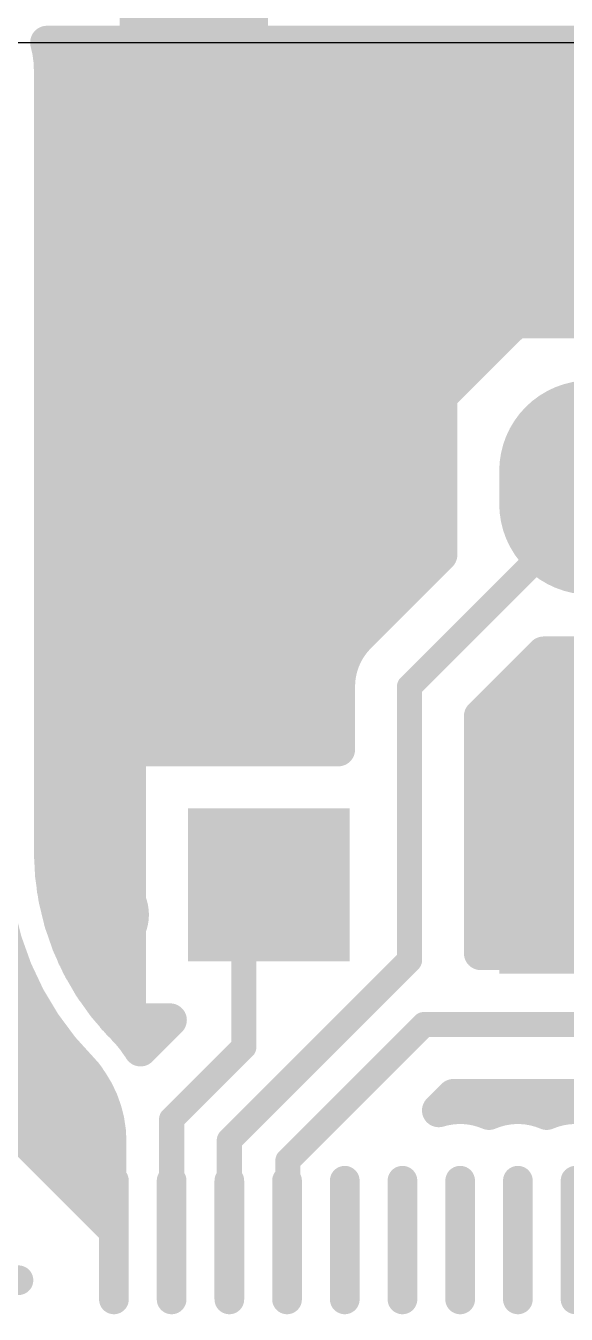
# Model space of a CAD drawing. Header units: inches. Extents: x 0 to 226, y 0 to 70.
# Drawn here: x 11.49 to 14.77, y 55.66 to 63.47 of the extents above; entities that cross this region are included whole.
import ezdxf

# ---------------------------------------------------------------- set-up
doc = ezdxf.new("R2010")
doc.units = ezdxf.units.IN
doc.layers.add('Multi-Layer', color=9, linetype='Continuous')
doc.layers.add('Top Layer', color=1, linetype='Continuous')

msp = doc.modelspace()

# ---------------------------------------------------------------- hatches: boundary and pattern name
at = {"layer": 'Top Layer'}
for points in [[(12.0597, 62.6746), (12.9597, 62.6746), (12.9597, 63.7722), (12.0597, 63.7722)], [(11.7092, 62.7913), (13.6221, 62.7913), (13.6221, 63.4722), (11.7092, 63.4722)]]:
    msp.add_hatch(color=1, dxfattribs=at).paths.add_polyline_path(points)

# ---------------------------------------------------------------- linework, layer by layer
at = {"layer": 'Multi-Layer'}
msp.add_line((0, 63.3706), (19.4405, 63.3706), dxfattribs=at)
at = {"layer": 'Top Layer'}
for points in [[(11.6192, 63.3706, 0.2032, 0.2032, 0), (11.7038, 63.3706, 0.2032, 0.2032, 0)], [(11.6192, 63.3706, 0.2032, 0.2032, -0.067167), (11.6417, 63.204, 0.2032, 0.2032, 0)], [(11.7038, 63.1166, 0.2032, 0.2032, 0), (11.7038, 63.3706, 0.2032, 0.2032, 0)], [(13.315, 63.3706, 0.2032, 0.2032, 0), (18.8944, 63.3706, 0.2032, 0.2032, 0)], [(13.315, 63.1166, 0.2032, 0.2032, 0), (13.315, 63.3706, 0.2032, 0.2032, 0)], [(13.315, 63.3113, 0.2032, 0.2032, 0), (18.8944, 63.3113, 0.2032, 0.2032, 0)], [(13.448, 59.6853, 0.2032, 0.2032, 0), (13.448, 63.3706, 0.2032, 0.2032, 0)], [(13.6512, 59.9067, 0.2032, 0.2032, 0), (13.6512, 63.3706, 0.2032, 0.2032, 0)], [(13.8544, 60.1099, 0.2032, 0.2032, 0), (13.8544, 63.3706, 0.2032, 0.2032, 0)], [(14.0576, 61.2747, 0.2032, 0.2032, 0), (14.0576, 63.3706, 0.2032, 0.2032, 0)], [(14.2608, 61.4779, 0.2032, 0.2032, 0), (14.2608, 63.3706, 0.2032, 0.2032, 0)], [(14.464, 61.6768, 0.2032, 0.2032, 0), (14.464, 63.3706, 0.2032, 0.2032, 0)], [(14.6672, 61.6768, 0.2032, 0.2032, 0), (14.6672, 63.3706, 0.2032, 0.2032, 0)], [(14.8704, 61.6768, 0.2032, 0.2032, 0), (14.8704, 63.3706, 0.2032, 0.2032, 0)], [(11.6417, 58.4636, 0.2032, 0.2032, 0), (11.6417, 63.204, 0.2032, 0.2032, 0)], [(11.6417, 63.1081, 0.2032, 0.2032, 0), (18.8944, 63.1081, 0.2032, 0.2032, 0)], [(11.7038, 63.1166, 0.2032, 0.2032, 0), (13.315, 63.1166, 0.2032, 0.2032, 0)], [(11.8224, 57.7441, 0.2032, 0.2032, 0), (11.8224, 63.1166, 0.2032, 0.2032, 0)], [(12.0256, 57.4527, 0.2032, 0.2032, 0), (12.0256, 63.1166, 0.2032, 0.2032, 0)], [(12.2288, 59.081, 0.2032, 0.2032, 0), (12.2288, 63.1166, 0.2032, 0.2032, 0)], [(12.432, 59.081, 0.2032, 0.2032, 0), (12.432, 63.1166, 0.2032, 0.2032, 0)], [(12.6352, 59.081, 0.2032, 0.2032, 0), (12.6352, 63.1166, 0.2032, 0.2032, 0)], [(12.8384, 59.081, 0.2032, 0.2032, 0), (12.8384, 63.1166, 0.2032, 0.2032, 0)], [(13.0416, 59.081, 0.2032, 0.2032, 0), (13.0416, 63.1166, 0.2032, 0.2032, 0)], [(13.2448, 59.081, 0.2032, 0.2032, 0), (13.2448, 63.1166, 0.2032, 0.2032, 0)], [(11.6417, 62.9049, 0.2032, 0.2032, 0), (18.8944, 62.9049, 0.2032, 0.2032, 0)], [(11.6417, 62.7017, 0.2032, 0.2032, 0), (18.8944, 62.7017, 0.2032, 0.2032, 0)], [(11.6417, 62.4985, 0.2032, 0.2032, 0), (18.8944, 62.4985, 0.2032, 0.2032, 0)], [(11.6417, 62.2953, 0.2032, 0.2032, 0), (18.8944, 62.2953, 0.2032, 0.2032, 0)], [(11.6417, 62.0921, 0.2032, 0.2032, 0), (18.8944, 62.0921, 0.2032, 0.2032, 0)], [(11.6417, 61.8889, 0.2032, 0.2032, 0), (18.8944, 61.8889, 0.2032, 0.2032, 0)], [(11.6417, 61.6857, 0.2032, 0.2032, 0), (18.8944, 61.6857, 0.2032, 0.2032, 0)], [(14.007, 61.224, 0.2032, 0.2032, 0), (14.4598, 61.6768, 0.2032, 0.2032, 0)], [(14.4598, 61.6768, 0.2032, 0.2032, 0), (15.3654, 61.6768, 0.2032, 0.2032, 0)], [(11.6417, 61.4825, 0.2032, 0.2032, 0), (14.2654, 61.4825, 0.2032, 0.2032, 0)], [(11.6417, 61.2793, 0.2032, 0.2032, 0), (14.0622, 61.2793, 0.2032, 0.2032, 0)], [(14.007, 60.2624, 0.2032, 0.2032, 0), (14.007, 61.224, 0.2032, 0.2032, 0)], [(14.9126, 60.5712, 1.1, 1.1, 0), (14.9126, 60.7712, 1.1, 1.1, 0)], [(11.6417, 61.0761, 0.2032, 0.2032, 0), (14.007, 61.0761, 0.2032, 0.2032, 0)], [(11.6417, 60.8729, 0.2032, 0.2032, 0), (14.007, 60.8729, 0.2032, 0.2032, 0)], [(11.6417, 60.6697, 0.2032, 0.2032, 0), (14.007, 60.6697, 0.2032, 0.2032, 0)], [(13.8183, 59.463, 0.1524, 0.1524, 0), (15.0466, 60.6914, 0.1524, 0.1524, 0)], [(11.6417, 60.4665, 0.2032, 0.2032, 0), (14.007, 60.4665, 0.2032, 0.2032, 0)], [(11.6417, 60.2633, 0.2032, 0.2032, 0), (14.007, 60.2633, 0.2032, 0.2032, 0)], [(13.5134, 59.7688, 0.2032, 0.2032, 0), (14.007, 60.2624, 0.2032, 0.2032, 0)], [(11.6417, 60.0601, 0.2032, 0.2032, 0), (13.8046, 60.0601, 0.2032, 0.2032, 0)], [(11.6417, 59.8569, 0.2032, 0.2032, 0), (13.6014, 59.8569, 0.2032, 0.2032, 0)], [(13.3865, 59.463, 0.2032, 0.2032, -0.199327), (13.5134, 59.7688, 0.2032, 0.2032, 0)], [(13.3865, 59.463, 0.2032, 0.2032, -0.198912), (13.5129, 59.7683, 0.2032, 0.2032, 0)], [(11.6417, 59.6537, 0.2032, 0.2032, 0), (13.4308, 59.6537, 0.2032, 0.2032, 0)], [(14.2501, 59.2842, 0.2032, 0.2032, 0), (14.6315, 59.6656, 0.2032, 0.2032, 0)], [(14.6196, 59.6537, 0.2032, 0.2032, 0), (18.8944, 59.6537, 0.2032, 0.2032, 0)], [(14.6315, 59.6656, 0.2032, 0.2032, 0), (15.3654, 59.6656, 0.2032, 0.2032, 0)], [(14.6672, 57.8447, 0.2032, 0.2032, 0), (14.6672, 59.6656, 0.2032, 0.2032, 0)], [(14.8704, 57.8447, 0.2032, 0.2032, 0), (14.8704, 59.6656, 0.2032, 0.2032, 0)], [(13.3865, 59.081, 0.2032, 0.2032, 0), (13.3865, 59.463, 0.2032, 0.2032, 0)], [(14.464, 57.8447, 0.2032, 0.2032, 0), (14.464, 59.4982, 0.2032, 0.2032, 0)], [(11.6417, 59.4505, 0.2032, 0.2032, 0), (13.3865, 59.4505, 0.2032, 0.2032, 0)], [(13.8183, 57.8035, 0.1524, 0.1524, 0), (13.8183, 59.463, 0.1524, 0.1524, 0)], [(14.4164, 59.4505, 0.2032, 0.2032, 0), (18.8944, 59.4505, 0.2032, 0.2032, 0)], [(11.6417, 59.2473, 0.2032, 0.2032, 0), (13.3865, 59.2473, 0.2032, 0.2032, 0)], [(14.2501, 57.8447, 0.2032, 0.2032, 0), (14.2501, 59.2842, 0.2032, 0.2032, 0)], [(14.2501, 59.2473, 0.2032, 0.2032, 0), (15.907, 59.2473, 0.2032, 0.2032, 0)], [(14.2608, 57.8447, 0.2032, 0.2032, 0), (14.2608, 59.295, 0.2032, 0.2032, 0)], [(12.119, 59.081, 0.2032, 0.2032, 0), (13.3865, 59.081, 0.2032, 0.2032, 0)], [(12.119, 57.4398, 0.2032, 0.2032, 0), (12.119, 59.081, 0.2032, 0.2032, 0)], [(11.6417, 59.0441, 0.2032, 0.2032, 0), (12.119, 59.0441, 0.2032, 0.2032, 0)], [(14.2501, 59.0441, 0.2032, 0.2032, 0), (15.907, 59.0441, 0.2032, 0.2032, 0)], [(11.6417, 58.8409, 0.2032, 0.2032, 0), (12.119, 58.8409, 0.2032, 0.2032, 0)], [(14.2501, 58.8409, 0.2032, 0.2032, 0), (15.907, 58.8409, 0.2032, 0.2032, 0)], [(11.6432, 56.9424, 0.7493, 0.7493, -0.198912), (11.0131, 58.4636, 0.7493, 0.7493, 0)], [(11.6417, 58.6377, 0.2032, 0.2032, 0), (12.119, 58.6377, 0.2032, 0.2032, 0)], [(14.2501, 58.6377, 0.2032, 0.2032, 0), (15.907, 58.6377, 0.2032, 0.2032, 0)], [(12.0603, 57.415, 0.2032, 0.2032, -0.192219), (11.6417, 58.4636, 0.2032, 0.2032, 0)], [(11.642, 58.4345, 0.2032, 0.2032, 0), (12.119, 58.4345, 0.2032, 0.2032, 0)], [(14.2501, 58.4345, 0.2032, 0.2032, 0), (15.907, 58.4345, 0.2032, 0.2032, 0)], [(11.6595, 58.2313, 0.2032, 0.2032, 0), (12.119, 58.2313, 0.2032, 0.2032, 0)], [(14.2501, 58.2313, 0.2032, 0.2032, 0), (15.907, 58.2313, 0.2032, 0.2032, 0)], [(12.8136, 57.9825, 0.1524, 0.1524, 0), (13.0647, 58.2335, 0.1524, 0.1524, 0)], [(11.7053, 58.0281, 0.2032, 0.2032, 0), (12.119, 58.0281, 0.2032, 0.2032, 0)], [(14.2501, 58.0281, 0.2032, 0.2032, 0), (15.907, 58.0281, 0.2032, 0.2032, 0)], [(12.8136, 57.2765, 0.1524, 0.1524, 0), (12.8136, 57.9825, 0.1524, 0.1524, 0)], [(11.7821, 57.8249, 0.2032, 0.2032, 0), (12.119, 57.8249, 0.2032, 0.2032, 0)], [(14.2501, 57.8447, 0.2032, 0.2032, 0), (15.8278, 57.8447, 0.2032, 0.2032, 0)], [(12.7256, 56.7109, 0.1524, 0.1524, 0), (13.8183, 57.8035, 0.1524, 0.1524, 0)], [(11.8956, 57.6217, 0.2032, 0.2032, 0), (12.119, 57.6217, 0.2032, 0.2032, 0)], [(12.119, 57.4398, 0.2032, 0.2032, 0), (12.3663, 57.4398, 0.2032, 0.2032, 0)], [(12.1869, 57.2604, 0.2032, 0.2032, 0), (12.3663, 57.4398, 0.2032, 0.2032, 0)], [(12.2288, 57.3024, 0.2032, 0.2032, 0), (12.2288, 57.4398, 0.2032, 0.2032, 0)], [(12.057, 57.4185, 0.2032, 0.2032, 0), (12.3449, 57.4185, 0.2032, 0.2032, 0)], [(12.0877, 57.3869, 0.2032, 0.2032, -0.053975), (12.1725, 57.2814, 0.2032, 0.2032, 0)], [(13.0809, 56.5876, 0.1524, 0.1524, 0), (13.9062, 57.4129, 0.1524, 0.1524, 0)], [(13.9062, 57.4129, 0.1524, 0.1524, 0), (16.0066, 57.4129, 0.1524, 0.1524, 0)], [(12.3756, 56.8385, 0.1524, 0.1524, 0), (12.8136, 57.2765, 0.1524, 0.1524, 0)], [(11.8268, 57.1815, 0.1524, 0.1524, -0.198912), (12.0256, 56.7015, 0.1524, 0.1524, 0)], [(13.9956, 56.8916, 0.2032, 0.2032, 0), (14.085, 56.9811, 0.2032, 0.2032, 0)], [(14.085, 56.9811, 0.2032, 0.2032, 0), (16.0066, 56.9811, 0.2032, 0.2032, 0)], [(14.2608, 56.89, 0.2032, 0.2032, 0), (14.2608, 56.9811, 0.2032, 0.2032, 0)], [(14.6672, 56.8819, 0.2032, 0.2032, 0), (14.6672, 56.9811, 0.2032, 0.2032, 0)], [(13.9956, 56.8916, 0.2032, 0.2032, -0.176749), (14.3006, 56.8752, 0.2032, 0.2032, 0)], [(14.3006, 56.8752, 0.2032, 0.2032, -0.204583), (14.6506, 56.8752, 0.2032, 0.2032, 0)], [(14.6506, 56.8752, 0.2032, 0.2032, -0.204583), (15.0006, 56.8752, 0.2032, 0.2032, 0)], [(11.7043, 56.8813, 0.1524, 0.1524, -0.198912), (12.0256, 56.1054, 0.1524, 0.1524, 0)], [(12.3756, 56.1054, 0.1524, 0.1524, 0), (12.3756, 56.8385, 0.1524, 0.1524, 0)], [(11.5682, 56.7561, 0.1524, 0.1524, 0), (11.889, 56.4352, 0.1524, 0.1524, 0)], [(11.8908, 56.8257, 0.1524, 0.1524, -0.198912), (12.0256, 56.5002, 0.1524, 0.1524, 0)], [(11.411, 56.7518, 0.1524, 0.1524, 0), (12.0032, 56.1595, 0.1524, 0.1524, 0)], [(11.6937, 56.7439, 0.1524, 0.1524, 0), (11.8089, 56.6288, 0.1524, 0.1524, 0)], [(12.0256, 56.5002, 0.1524, 0.1524, 0), (12.0256, 56.7015, 0.1524, 0.1524, 0)], [(12.7256, 56.1054, 0.1524, 0.1524, 0), (12.7256, 56.7109, 0.1524, 0.1524, 0)], [(11.8089, 56.6288, 0.1524, 0.1524, -0.198912), (12.0256, 56.1054, 0.1524, 0.1524, 0)], [(13.0809, 56.1107, 0.1524, 0.1524, 0), (13.0809, 56.5876, 0.1524, 0.1524, 0)], [(12.0256, 55.7454, 0.18, 0.18, 0), (12.0256, 56.4654, 0.18, 0.18, 0)], [(12.0256, 56.1054, 0.1524, 0.1524, 0), (12.0256, 56.5002, 0.1524, 0.1524, 0)], [(12.3756, 55.7454, 0.18, 0.18, 0), (12.3756, 56.4654, 0.18, 0.18, 0)], [(12.7256, 55.7454, 0.18, 0.18, 0), (12.7256, 56.4654, 0.18, 0.18, 0)], [(13.0756, 55.7454, 0.18, 0.18, 0), (13.0756, 56.4654, 0.18, 0.18, 0)], [(13.4256, 55.7454, 0.18, 0.18, 0), (13.4256, 56.4654, 0.18, 0.18, 0)], [(13.7756, 55.7454, 0.18, 0.18, 0), (13.7756, 56.4654, 0.18, 0.18, 0)], [(14.1256, 55.7454, 0.18, 0.18, 0), (14.1256, 56.4654, 0.18, 0.18, 0)], [(14.4756, 55.7454, 0.18, 0.18, 0), (14.4756, 56.4654, 0.18, 0.18, 0)], [(14.8256, 55.7454, 0.18, 0.18, 0), (14.8256, 56.4654, 0.18, 0.18, 0)], [(11.889, 56.4352, 0.1524, 0.1524, -0.198912), (12.0256, 56.1054, 0.1524, 0.1524, 0)], [(12.0032, 56.1595, 0.1524, 0.1524, -0.198912), (12.0256, 56.1054, 0.1524, 0.1524, 0)], [(13.0756, 56.1054, 0.1524, 0.1524, 0), (13.0809, 56.1107, 0.1524, 0.1524, 0)], [(11.4466, 55.8617, 0.18, 0.18, 0), (10.7266, 55.8617, 0.18, 0.18, 0)]]:
    msp.add_lwpolyline(points, format="xyseb", dxfattribs=at)
for points in [[(11.5684, 63.3706, 0.1016, 0.1016, 1), (11.67, 63.3706, 0.1016, 0.1016, 1)], [(11.5684, 63.3706, 0.1016, 0.1016, 1), (11.67, 63.3706, 0.1016, 0.1016, 1)], [(11.7299, 63.1238, 0.3048, 0.3048, 1), (12.0347, 63.1238, 0.3048, 0.3048, 1)], [(11.653, 63.3706, 0.1016, 0.1016, 1), (11.7546, 63.3706, 0.1016, 0.1016, 1)], [(11.653, 63.3706, 0.1016, 0.1016, 1), (11.7546, 63.3706, 0.1016, 0.1016, 1)], [(12.5664, 63.1355, 0.3048, 0.3048, 1), (12.8712, 63.1355, 0.3048, 0.3048, 1)], [(13.2642, 63.3706, 0.1016, 0.1016, 1), (13.3658, 63.3706, 0.1016, 0.1016, 1)], [(13.2642, 63.3706, 0.1016, 0.1016, 1), (13.3658, 63.3706, 0.1016, 0.1016, 1)], [(13.2642, 63.3113, 0.1016, 0.1016, 1), (13.3658, 63.3113, 0.1016, 0.1016, 1)], [(13.4173, 63.1355, 0.3048, 0.3048, 1), (13.7221, 63.1355, 0.3048, 0.3048, 1)], [(13.3972, 63.3706, 0.1016, 0.1016, 1), (13.4988, 63.3706, 0.1016, 0.1016, 1)], [(13.6004, 63.3706, 0.1016, 0.1016, 1), (13.702, 63.3706, 0.1016, 0.1016, 1)], [(13.8036, 63.3706, 0.1016, 0.1016, 1), (13.9052, 63.3706, 0.1016, 0.1016, 1)], [(14.0068, 63.3706, 0.1016, 0.1016, 1), (14.1084, 63.3706, 0.1016, 0.1016, 1)], [(14.2683, 63.1355, 0.3048, 0.3048, 1), (14.5731, 63.1355, 0.3048, 0.3048, 1)], [(14.21, 63.3706, 0.1016, 0.1016, 1), (14.3116, 63.3706, 0.1016, 0.1016, 1)], [(14.4132, 63.3706, 0.1016, 0.1016, 1), (14.5148, 63.3706, 0.1016, 0.1016, 1)], [(14.6164, 63.3706, 0.1016, 0.1016, 1), (14.718, 63.3706, 0.1016, 0.1016, 1)], [(11.5909, 63.204, 0.1016, 0.1016, 1), (11.6925, 63.204, 0.1016, 0.1016, 1)], [(11.5909, 63.204, 0.1016, 0.1016, 1), (11.6925, 63.204, 0.1016, 0.1016, 1)], [(11.5909, 63.1081, 0.1016, 0.1016, 1), (11.6925, 63.1081, 0.1016, 0.1016, 1)], [(11.653, 63.1166, 0.1016, 0.1016, 1), (11.7546, 63.1166, 0.1016, 0.1016, 1)], [(11.653, 63.1166, 0.1016, 0.1016, 1), (11.7546, 63.1166, 0.1016, 0.1016, 1)], [(11.7716, 63.1166, 0.1016, 0.1016, 1), (11.8732, 63.1166, 0.1016, 0.1016, 1)], [(11.9748, 63.1166, 0.1016, 0.1016, 1), (12.0764, 63.1166, 0.1016, 0.1016, 1)], [(12.178, 63.1166, 0.1016, 0.1016, 1), (12.2796, 63.1166, 0.1016, 0.1016, 1)], [(12.3812, 63.1166, 0.1016, 0.1016, 1), (12.4828, 63.1166, 0.1016, 0.1016, 1)], [(12.5844, 63.1166, 0.1016, 0.1016, 1), (12.686, 63.1166, 0.1016, 0.1016, 1)], [(12.7876, 63.1166, 0.1016, 0.1016, 1), (12.8892, 63.1166, 0.1016, 0.1016, 1)], [(12.9908, 63.1166, 0.1016, 0.1016, 1), (13.0924, 63.1166, 0.1016, 0.1016, 1)], [(13.194, 63.1166, 0.1016, 0.1016, 1), (13.2956, 63.1166, 0.1016, 0.1016, 1)], [(13.2642, 63.1166, 0.1016, 0.1016, 1), (13.3658, 63.1166, 0.1016, 0.1016, 1)], [(13.2642, 63.1166, 0.1016, 0.1016, 1), (13.3658, 63.1166, 0.1016, 0.1016, 1)], [(11.5909, 62.9049, 0.1016, 0.1016, 1), (11.6925, 62.9049, 0.1016, 0.1016, 1)], [(11.5909, 62.7017, 0.1016, 0.1016, 1), (11.6925, 62.7017, 0.1016, 0.1016, 1)], [(11.5909, 62.4985, 0.1016, 0.1016, 1), (11.6925, 62.4985, 0.1016, 0.1016, 1)], [(11.7527, 62.2715, 0.3048, 0.3048, 1), (12.0575, 62.2715, 0.3048, 0.3048, 1)], [(12.8872, 62.3056, 0.3048, 0.3048, 1), (13.192, 62.3056, 0.3048, 0.3048, 1)], [(14.8176, 62.2037, 0.3556, 0.3556, 1), (15.1732, 62.2037, 0.3556, 0.3556, 1)], [(11.5909, 62.2953, 0.1016, 0.1016, 1), (11.6925, 62.2953, 0.1016, 0.1016, 1)], [(11.5909, 62.0921, 0.1016, 0.1016, 1), (11.6925, 62.0921, 0.1016, 0.1016, 1)], [(13.7021, 61.8981, 0.3048, 0.3048, 1), (14.0069, 61.8981, 0.3048, 0.3048, 1)], [(11.5909, 61.8889, 0.1016, 0.1016, 1), (11.6925, 61.8889, 0.1016, 0.1016, 1)], [(11.5909, 61.6857, 0.1016, 0.1016, 1), (11.6925, 61.6857, 0.1016, 0.1016, 1)], [(13.0524, 61.4952, 0.3048, 0.3048, 1), (13.3572, 61.4952, 0.3048, 0.3048, 1)], [(14.409, 61.6768, 0.1016, 0.1016, 1), (14.5106, 61.6768, 0.1016, 0.1016, 1)], [(14.409, 61.6768, 0.1016, 0.1016, 1), (14.5106, 61.6768, 0.1016, 0.1016, 1)], [(14.4132, 61.6768, 0.1016, 0.1016, 1), (14.5148, 61.6768, 0.1016, 0.1016, 1)], [(14.6164, 61.6768, 0.1016, 0.1016, 1), (14.718, 61.6768, 0.1016, 0.1016, 1)], [(11.7299, 61.3631, 0.3048, 0.3048, 1), (12.0347, 61.3631, 0.3048, 0.3048, 1)], [(11.5909, 61.4825, 0.1016, 0.1016, 1), (11.6925, 61.4825, 0.1016, 0.1016, 1)], [(14.21, 61.4779, 0.1016, 0.1016, 1), (14.3116, 61.4779, 0.1016, 0.1016, 1)], [(14.2146, 61.4825, 0.1016, 0.1016, 1), (14.3162, 61.4825, 0.1016, 0.1016, 1)], [(11.5909, 61.2793, 0.1016, 0.1016, 1), (11.6925, 61.2793, 0.1016, 0.1016, 1)], [(14.0068, 61.2747, 0.1016, 0.1016, 1), (14.1084, 61.2747, 0.1016, 0.1016, 1)], [(14.0114, 61.2793, 0.1016, 0.1016, 1), (14.113, 61.2793, 0.1016, 0.1016, 1)], [(13.9562, 61.224, 0.1016, 0.1016, 1), (14.0578, 61.224, 0.1016, 0.1016, 1)], [(13.9562, 61.224, 0.1016, 0.1016, 1), (14.0578, 61.224, 0.1016, 0.1016, 1)], [(14.6376, 60.7712, 0.55, 0.55, 1), (15.1876, 60.7712, 0.55, 0.55, 1)], [(11.5909, 61.0761, 0.1016, 0.1016, 1), (11.6925, 61.0761, 0.1016, 0.1016, 1)], [(13.9562, 61.0761, 0.1016, 0.1016, 1), (14.0578, 61.0761, 0.1016, 0.1016, 1)], [(14.6376, 60.5712, 0.55, 0.55, 1), (15.1876, 60.5712, 0.55, 0.55, 1)], [(11.5909, 60.8729, 0.1016, 0.1016, 1), (11.6925, 60.8729, 0.1016, 0.1016, 1)], [(13.9562, 60.8729, 0.1016, 0.1016, 1), (14.0578, 60.8729, 0.1016, 0.1016, 1)], [(12.638, 60.5739, 0.3556, 0.3556, 1), (12.9936, 60.5739, 0.3556, 0.3556, 1)], [(11.7299, 60.5421, 0.3048, 0.3048, 1), (12.0347, 60.5421, 0.3048, 0.3048, 1)], [(11.5909, 60.6697, 0.1016, 0.1016, 1), (11.6925, 60.6697, 0.1016, 0.1016, 1)], [(13.9562, 60.6697, 0.1016, 0.1016, 1), (14.0578, 60.6697, 0.1016, 0.1016, 1)], [(11.5909, 60.4665, 0.1016, 0.1016, 1), (11.6925, 60.4665, 0.1016, 0.1016, 1)], [(13.9562, 60.4665, 0.1016, 0.1016, 1), (14.0578, 60.4665, 0.1016, 0.1016, 1)], [(11.5909, 60.2633, 0.1016, 0.1016, 1), (11.6925, 60.2633, 0.1016, 0.1016, 1)], [(13.9562, 60.2633, 0.1016, 0.1016, 1), (14.0578, 60.2633, 0.1016, 0.1016, 1)], [(13.9562, 60.2624, 0.1016, 0.1016, 1), (14.0578, 60.2624, 0.1016, 0.1016, 1)], [(13.9562, 60.2624, 0.1016, 0.1016, 1), (14.0578, 60.2624, 0.1016, 0.1016, 1)], [(13.8036, 60.1099, 0.1016, 0.1016, 1), (13.9052, 60.1099, 0.1016, 0.1016, 1)], [(11.5909, 60.0601, 0.1016, 0.1016, 1), (11.6925, 60.0601, 0.1016, 0.1016, 1)], [(13.7538, 60.0601, 0.1016, 0.1016, 1), (13.8554, 60.0601, 0.1016, 0.1016, 1)], [(11.5909, 59.8569, 0.1016, 0.1016, 1), (11.6925, 59.8569, 0.1016, 0.1016, 1)], [(11.7299, 59.7212, 0.3048, 0.3048, 1), (12.0347, 59.7212, 0.3048, 0.3048, 1)], [(13.5506, 59.8569, 0.1016, 0.1016, 1), (13.6522, 59.8569, 0.1016, 0.1016, 1)], [(13.6004, 59.9067, 0.1016, 0.1016, 1), (13.702, 59.9067, 0.1016, 0.1016, 1)], [(13.4621, 59.7683, 0.1016, 0.1016, 1), (13.5637, 59.7683, 0.1016, 0.1016, 1)], [(13.4626, 59.7688, 0.1016, 0.1016, 1), (13.5642, 59.7688, 0.1016, 0.1016, 1)], [(13.4626, 59.7688, 0.1016, 0.1016, 1), (13.5642, 59.7688, 0.1016, 0.1016, 1)], [(11.5909, 59.6537, 0.1016, 0.1016, 1), (11.6925, 59.6537, 0.1016, 0.1016, 1)], [(13.38, 59.6537, 0.1016, 0.1016, 1), (13.4816, 59.6537, 0.1016, 0.1016, 1)], [(13.3972, 59.6853, 0.1016, 0.1016, 1), (13.4988, 59.6853, 0.1016, 0.1016, 1)], [(14.5688, 59.6537, 0.1016, 0.1016, 1), (14.6704, 59.6537, 0.1016, 0.1016, 1)], [(14.5807, 59.6656, 0.1016, 0.1016, 1), (14.6823, 59.6656, 0.1016, 0.1016, 1)], [(14.5807, 59.6656, 0.1016, 0.1016, 1), (14.6823, 59.6656, 0.1016, 0.1016, 1)], [(14.6164, 59.6656, 0.1016, 0.1016, 1), (14.718, 59.6656, 0.1016, 0.1016, 1)], [(13.3357, 59.463, 0.1016, 0.1016, 1), (13.4373, 59.463, 0.1016, 0.1016, 1)], [(13.3357, 59.463, 0.1016, 0.1016, 1), (13.4373, 59.463, 0.1016, 0.1016, 1)], [(13.3357, 59.463, 0.1016, 0.1016, 1), (13.4373, 59.463, 0.1016, 0.1016, 1)], [(14.4132, 59.4982, 0.1016, 0.1016, 1), (14.5148, 59.4982, 0.1016, 0.1016, 1)], [(14.7495, 59.3, 0.3048, 0.3048, 1), (15.0543, 59.3, 0.3048, 0.3048, 1)], [(11.5909, 59.4505, 0.1016, 0.1016, 1), (11.6925, 59.4505, 0.1016, 0.1016, 1)], [(13.3357, 59.4505, 0.1016, 0.1016, 1), (13.4373, 59.4505, 0.1016, 0.1016, 1)], [(13.7802, 59.463, 0.0762, 0.0762, 1), (13.8564, 59.463, 0.0762, 0.0762, 1)], [(13.7802, 59.463, 0.0762, 0.0762, 1), (13.8564, 59.463, 0.0762, 0.0762, 1)], [(14.3656, 59.4505, 0.1016, 0.1016, 1), (14.4672, 59.4505, 0.1016, 0.1016, 1)], [(11.5909, 59.2473, 0.1016, 0.1016, 1), (11.6925, 59.2473, 0.1016, 0.1016, 1)], [(13.3357, 59.2473, 0.1016, 0.1016, 1), (13.4373, 59.2473, 0.1016, 0.1016, 1)], [(14.1993, 59.2842, 0.1016, 0.1016, 1), (14.3009, 59.2842, 0.1016, 0.1016, 1)], [(14.1993, 59.2842, 0.1016, 0.1016, 1), (14.3009, 59.2842, 0.1016, 0.1016, 1)], [(14.1993, 59.2473, 0.1016, 0.1016, 1), (14.3009, 59.2473, 0.1016, 0.1016, 1)], [(14.21, 59.295, 0.1016, 0.1016, 1), (14.3116, 59.295, 0.1016, 0.1016, 1)], [(11.7299, 58.9003, 0.3048, 0.3048, 1), (12.0347, 58.9003, 0.3048, 0.3048, 1)], [(12.0682, 59.081, 0.1016, 0.1016, 1), (12.1698, 59.081, 0.1016, 0.1016, 1)], [(12.0682, 59.081, 0.1016, 0.1016, 1), (12.1698, 59.081, 0.1016, 0.1016, 1)], [(12.178, 59.081, 0.1016, 0.1016, 1), (12.2796, 59.081, 0.1016, 0.1016, 1)], [(12.3812, 59.081, 0.1016, 0.1016, 1), (12.4828, 59.081, 0.1016, 0.1016, 1)], [(12.5844, 59.081, 0.1016, 0.1016, 1), (12.686, 59.081, 0.1016, 0.1016, 1)], [(12.7876, 59.081, 0.1016, 0.1016, 1), (12.8892, 59.081, 0.1016, 0.1016, 1)], [(12.9908, 59.081, 0.1016, 0.1016, 1), (13.0924, 59.081, 0.1016, 0.1016, 1)], [(13.194, 59.081, 0.1016, 0.1016, 1), (13.2956, 59.081, 0.1016, 0.1016, 1)], [(13.3357, 59.081, 0.1016, 0.1016, 1), (13.4373, 59.081, 0.1016, 0.1016, 1)], [(13.3357, 59.081, 0.1016, 0.1016, 1), (13.4373, 59.081, 0.1016, 0.1016, 1)], [(11.5909, 59.0441, 0.1016, 0.1016, 1), (11.6925, 59.0441, 0.1016, 0.1016, 1)], [(12.0682, 59.0441, 0.1016, 0.1016, 1), (12.1698, 59.0441, 0.1016, 0.1016, 1)], [(14.1993, 59.0441, 0.1016, 0.1016, 1), (14.3009, 59.0441, 0.1016, 0.1016, 1)], [(11.5909, 58.8409, 0.1016, 0.1016, 1), (11.6925, 58.8409, 0.1016, 0.1016, 1)], [(12.0682, 58.8409, 0.1016, 0.1016, 1), (12.1698, 58.8409, 0.1016, 0.1016, 1)], [(14.1993, 58.8409, 0.1016, 0.1016, 1), (14.3009, 58.8409, 0.1016, 0.1016, 1)], [(11.5909, 58.6377, 0.1016, 0.1016, 1), (11.6925, 58.6377, 0.1016, 0.1016, 1)], [(12.0682, 58.6377, 0.1016, 0.1016, 1), (12.1698, 58.6377, 0.1016, 0.1016, 1)], [(14.1993, 58.6377, 0.1016, 0.1016, 1), (14.3009, 58.6377, 0.1016, 0.1016, 1)], [(11.5909, 58.4636, 0.1016, 0.1016, 1), (11.6925, 58.4636, 0.1016, 0.1016, 1)], [(11.5909, 58.4636, 0.1016, 0.1016, 1), (11.6925, 58.4636, 0.1016, 0.1016, 1)], [(11.5912, 58.4345, 0.1016, 0.1016, 1), (11.6928, 58.4345, 0.1016, 0.1016, 1)], [(12.0682, 58.4345, 0.1016, 0.1016, 1), (12.1698, 58.4345, 0.1016, 0.1016, 1)], [(14.1993, 58.4345, 0.1016, 0.1016, 1), (14.3009, 58.4345, 0.1016, 0.1016, 1)], [(11.6087, 58.2313, 0.1016, 0.1016, 1), (11.7103, 58.2313, 0.1016, 0.1016, 1)], [(11.7807, 58.0794, 0.3048, 0.3048, 1), (12.0855, 58.0794, 0.3048, 0.3048, 1)], [(12.0682, 58.2313, 0.1016, 0.1016, 1), (12.1698, 58.2313, 0.1016, 0.1016, 1)], [(14.1993, 58.2313, 0.1016, 0.1016, 1), (14.3009, 58.2313, 0.1016, 0.1016, 1)], [(13.0266, 58.2335, 0.0762, 0.0762, 1), (13.1028, 58.2335, 0.0762, 0.0762, 1)], [(11.6545, 58.0281, 0.1016, 0.1016, 1), (11.7561, 58.0281, 0.1016, 0.1016, 1)], [(12.0682, 58.0281, 0.1016, 0.1016, 1), (12.1698, 58.0281, 0.1016, 0.1016, 1)], [(14.1993, 58.0281, 0.1016, 0.1016, 1), (14.3009, 58.0281, 0.1016, 0.1016, 1)], [(12.7755, 57.9825, 0.0762, 0.0762, 1), (12.8517, 57.9825, 0.0762, 0.0762, 1)], [(12.7755, 57.9825, 0.0762, 0.0762, 1), (12.8517, 57.9825, 0.0762, 0.0762, 1)], [(11.7313, 57.8249, 0.1016, 0.1016, 1), (11.8329, 57.8249, 0.1016, 0.1016, 1)], [(12.0682, 57.8249, 0.1016, 0.1016, 1), (12.1698, 57.8249, 0.1016, 0.1016, 1)], [(14.1993, 57.8447, 0.1016, 0.1016, 1), (14.3009, 57.8447, 0.1016, 0.1016, 1)], [(14.1993, 57.8447, 0.1016, 0.1016, 1), (14.3009, 57.8447, 0.1016, 0.1016, 1)], [(14.21, 57.8447, 0.1016, 0.1016, 1), (14.3116, 57.8447, 0.1016, 0.1016, 1)], [(14.4132, 57.8447, 0.1016, 0.1016, 1), (14.5148, 57.8447, 0.1016, 0.1016, 1)], [(14.6164, 57.8447, 0.1016, 0.1016, 1), (14.718, 57.8447, 0.1016, 0.1016, 1)], [(11.7716, 57.7441, 0.1016, 0.1016, 1), (11.8732, 57.7441, 0.1016, 0.1016, 1)], [(13.7802, 57.8035, 0.0762, 0.0762, 1), (13.8564, 57.8035, 0.0762, 0.0762, 1)], [(13.7802, 57.8035, 0.0762, 0.0762, 1), (13.8564, 57.8035, 0.0762, 0.0762, 1)], [(11.8448, 57.6217, 0.1016, 0.1016, 1), (11.9464, 57.6217, 0.1016, 0.1016, 1)], [(12.0682, 57.6217, 0.1016, 0.1016, 1), (12.1698, 57.6217, 0.1016, 0.1016, 1)], [(11.9748, 57.4527, 0.1016, 0.1016, 1), (12.0764, 57.4527, 0.1016, 0.1016, 1)], [(12.0682, 57.4398, 0.1016, 0.1016, 1), (12.1698, 57.4398, 0.1016, 0.1016, 1)], [(12.0682, 57.4398, 0.1016, 0.1016, 1), (12.1698, 57.4398, 0.1016, 0.1016, 1)], [(12.178, 57.4398, 0.1016, 0.1016, 1), (12.2796, 57.4398, 0.1016, 0.1016, 1)], [(12.3155, 57.4398, 0.1016, 0.1016, 1), (12.4171, 57.4398, 0.1016, 0.1016, 1)], [(12.3155, 57.4398, 0.1016, 0.1016, 1), (12.4171, 57.4398, 0.1016, 0.1016, 1)], [(12.0062, 57.4185, 0.1016, 0.1016, 1), (12.1078, 57.4185, 0.1016, 0.1016, 1)], [(12.0095, 57.415, 0.1016, 0.1016, 1), (12.1111, 57.415, 0.1016, 0.1016, 1)], [(12.0369, 57.3869, 0.1016, 0.1016, 1), (12.1385, 57.3869, 0.1016, 0.1016, 1)], [(12.2941, 57.4185, 0.1016, 0.1016, 1), (12.3957, 57.4185, 0.1016, 0.1016, 1)], [(13.8681, 57.4129, 0.0762, 0.0762, 1), (13.9443, 57.4129, 0.0762, 0.0762, 1)], [(13.8681, 57.4129, 0.0762, 0.0762, 1), (13.9443, 57.4129, 0.0762, 0.0762, 1)], [(12.1217, 57.2814, 0.1016, 0.1016, 1), (12.2233, 57.2814, 0.1016, 0.1016, 1)], [(12.178, 57.3024, 0.1016, 0.1016, 1), (12.2796, 57.3024, 0.1016, 0.1016, 1)], [(11.4559, 56.9424, 0.3746, 0.3746, 1), (11.8305, 56.9424, 0.3746, 0.3746, 1)], [(12.1361, 57.2604, 0.1016, 0.1016, 1), (12.2377, 57.2604, 0.1016, 0.1016, 1)], [(12.7755, 57.2765, 0.0762, 0.0762, 1), (12.8517, 57.2765, 0.0762, 0.0762, 1)], [(12.7755, 57.2765, 0.0762, 0.0762, 1), (12.8517, 57.2765, 0.0762, 0.0762, 1)], [(11.7887, 57.1815, 0.0762, 0.0762, 1), (11.8649, 57.1815, 0.0762, 0.0762, 1)], [(14.0342, 56.9811, 0.1016, 0.1016, 1), (14.1358, 56.9811, 0.1016, 0.1016, 1)], [(14.0342, 56.9811, 0.1016, 0.1016, 1), (14.1358, 56.9811, 0.1016, 0.1016, 1)], [(14.21, 56.9811, 0.1016, 0.1016, 1), (14.3116, 56.9811, 0.1016, 0.1016, 1)], [(14.6164, 56.9811, 0.1016, 0.1016, 1), (14.718, 56.9811, 0.1016, 0.1016, 1)], [(13.9448, 56.8916, 0.1016, 0.1016, 1), (14.0464, 56.8916, 0.1016, 0.1016, 1)], [(13.9448, 56.8916, 0.1016, 0.1016, 1), (14.0464, 56.8916, 0.1016, 0.1016, 1)], [(14.21, 56.89, 0.1016, 0.1016, 1), (14.3116, 56.89, 0.1016, 0.1016, 1)], [(11.6662, 56.8813, 0.0762, 0.0762, 1), (11.7424, 56.8813, 0.0762, 0.0762, 1)], [(12.3375, 56.8385, 0.0762, 0.0762, 1), (12.4137, 56.8385, 0.0762, 0.0762, 1)], [(12.3375, 56.8385, 0.0762, 0.0762, 1), (12.4137, 56.8385, 0.0762, 0.0762, 1)], [(14.2498, 56.8752, 0.1016, 0.1016, 1), (14.3514, 56.8752, 0.1016, 0.1016, 1)], [(14.2498, 56.8752, 0.1016, 0.1016, 1), (14.3514, 56.8752, 0.1016, 0.1016, 1)], [(14.5998, 56.8752, 0.1016, 0.1016, 1), (14.7014, 56.8752, 0.1016, 0.1016, 1)], [(14.5998, 56.8752, 0.1016, 0.1016, 1), (14.7014, 56.8752, 0.1016, 0.1016, 1)], [(14.6164, 56.8819, 0.1016, 0.1016, 1), (14.718, 56.8819, 0.1016, 0.1016, 1)], [(11.5301, 56.7561, 0.0762, 0.0762, 1), (11.6063, 56.7561, 0.0762, 0.0762, 1)], [(11.8527, 56.8257, 0.0762, 0.0762, 1), (11.9289, 56.8257, 0.0762, 0.0762, 1)], [(11.6556, 56.7439, 0.0762, 0.0762, 1), (11.7318, 56.7439, 0.0762, 0.0762, 1)], [(11.9875, 56.7015, 0.0762, 0.0762, 1), (12.0637, 56.7015, 0.0762, 0.0762, 1)], [(11.9875, 56.7015, 0.0762, 0.0762, 1), (12.0637, 56.7015, 0.0762, 0.0762, 1)], [(12.6875, 56.7109, 0.0762, 0.0762, 1), (12.7637, 56.7109, 0.0762, 0.0762, 1)], [(12.6875, 56.7109, 0.0762, 0.0762, 1), (12.7637, 56.7109, 0.0762, 0.0762, 1)], [(11.7708, 56.6288, 0.0762, 0.0762, 1), (11.847, 56.6288, 0.0762, 0.0762, 1)], [(11.7708, 56.6288, 0.0762, 0.0762, 1), (11.847, 56.6288, 0.0762, 0.0762, 1)], [(13.0428, 56.5876, 0.0762, 0.0762, 1), (13.119, 56.5876, 0.0762, 0.0762, 1)], [(13.0428, 56.5876, 0.0762, 0.0762, 1), (13.119, 56.5876, 0.0762, 0.0762, 1)], [(11.9806, 56.4654, 0.09, 0.09, 1), (12.0706, 56.4654, 0.09, 0.09, 1)], [(11.9875, 56.5002, 0.0762, 0.0762, 1), (12.0637, 56.5002, 0.0762, 0.0762, 1)], [(11.9875, 56.5002, 0.0762, 0.0762, 1), (12.0637, 56.5002, 0.0762, 0.0762, 1)], [(11.9875, 56.5002, 0.0762, 0.0762, 1), (12.0637, 56.5002, 0.0762, 0.0762, 1)], [(12.3306, 56.4654, 0.09, 0.09, 1), (12.4206, 56.4654, 0.09, 0.09, 1)], [(12.6806, 56.4654, 0.09, 0.09, 1), (12.7706, 56.4654, 0.09, 0.09, 1)], [(13.0306, 56.4654, 0.09, 0.09, 1), (13.1206, 56.4654, 0.09, 0.09, 1)], [(13.3806, 56.4654, 0.09, 0.09, 1), (13.4706, 56.4654, 0.09, 0.09, 1)], [(13.7306, 56.4654, 0.09, 0.09, 1), (13.8206, 56.4654, 0.09, 0.09, 1)], [(14.0806, 56.4654, 0.09, 0.09, 1), (14.1706, 56.4654, 0.09, 0.09, 1)], [(14.4306, 56.4654, 0.09, 0.09, 1), (14.5206, 56.4654, 0.09, 0.09, 1)], [(14.7806, 56.4654, 0.09, 0.09, 1), (14.8706, 56.4654, 0.09, 0.09, 1)], [(11.8509, 56.4352, 0.0762, 0.0762, 1), (11.9271, 56.4352, 0.0762, 0.0762, 1)], [(11.8509, 56.4352, 0.0762, 0.0762, 1), (11.9271, 56.4352, 0.0762, 0.0762, 1)], [(11.9651, 56.1595, 0.0762, 0.0762, 1), (12.0413, 56.1595, 0.0762, 0.0762, 1)], [(11.9651, 56.1595, 0.0762, 0.0762, 1), (12.0413, 56.1595, 0.0762, 0.0762, 1)], [(11.9875, 56.1054, 0.0762, 0.0762, 1), (12.0637, 56.1054, 0.0762, 0.0762, 1)], [(11.9875, 56.1054, 0.0762, 0.0762, 1), (12.0637, 56.1054, 0.0762, 0.0762, 1)], [(11.9875, 56.1054, 0.0762, 0.0762, 1), (12.0637, 56.1054, 0.0762, 0.0762, 1)], [(11.9875, 56.1054, 0.0762, 0.0762, 1), (12.0637, 56.1054, 0.0762, 0.0762, 1)], [(11.9875, 56.1054, 0.0762, 0.0762, 1), (12.0637, 56.1054, 0.0762, 0.0762, 1)], [(12.3375, 56.1054, 0.0762, 0.0762, 1), (12.4137, 56.1054, 0.0762, 0.0762, 1)], [(12.6875, 56.1054, 0.0762, 0.0762, 1), (12.7637, 56.1054, 0.0762, 0.0762, 1)], [(13.0375, 56.1054, 0.0762, 0.0762, 1), (13.1137, 56.1054, 0.0762, 0.0762, 1)], [(13.0428, 56.1107, 0.0762, 0.0762, 1), (13.119, 56.1107, 0.0762, 0.0762, 1)], [(13.0428, 56.1107, 0.0762, 0.0762, 1), (13.119, 56.1107, 0.0762, 0.0762, 1)], [(11.4016, 55.8617, 0.09, 0.09, 1), (11.4916, 55.8617, 0.09, 0.09, 1)], [(11.9806, 55.7454, 0.09, 0.09, 1), (12.0706, 55.7454, 0.09, 0.09, 1)], [(12.3306, 55.7454, 0.09, 0.09, 1), (12.4206, 55.7454, 0.09, 0.09, 1)], [(12.6806, 55.7454, 0.09, 0.09, 1), (12.7706, 55.7454, 0.09, 0.09, 1)], [(13.0306, 55.7454, 0.09, 0.09, 1), (13.1206, 55.7454, 0.09, 0.09, 1)], [(13.3806, 55.7454, 0.09, 0.09, 1), (13.4706, 55.7454, 0.09, 0.09, 1)], [(13.7306, 55.7454, 0.09, 0.09, 1), (13.8206, 55.7454, 0.09, 0.09, 1)], [(14.0806, 55.7454, 0.09, 0.09, 1), (14.1706, 55.7454, 0.09, 0.09, 1)], [(14.4306, 55.7454, 0.09, 0.09, 1), (14.5206, 55.7454, 0.09, 0.09, 1)], [(14.7806, 55.7454, 0.09, 0.09, 1), (14.8706, 55.7454, 0.09, 0.09, 1)]]:
    msp.add_lwpolyline(points, format="xyseb", close=True, dxfattribs=at)
for points in [[(13.4546, 59.3354), (13.4546, 60.2654), (12.4746, 59.3354), (12.4746, 60.2654)], [(14.3626, 59.0212), (14.3626, 57.7212), (15.4626, 59.0212), (15.4626, 57.7212)], [(13.4546, 57.7954), (13.4546, 58.7254), (12.4746, 57.7954), (12.4746, 58.7254)]]:
    msp.add_solid(points, dxfattribs=at)

doc.saveas('drawing.dxf')
